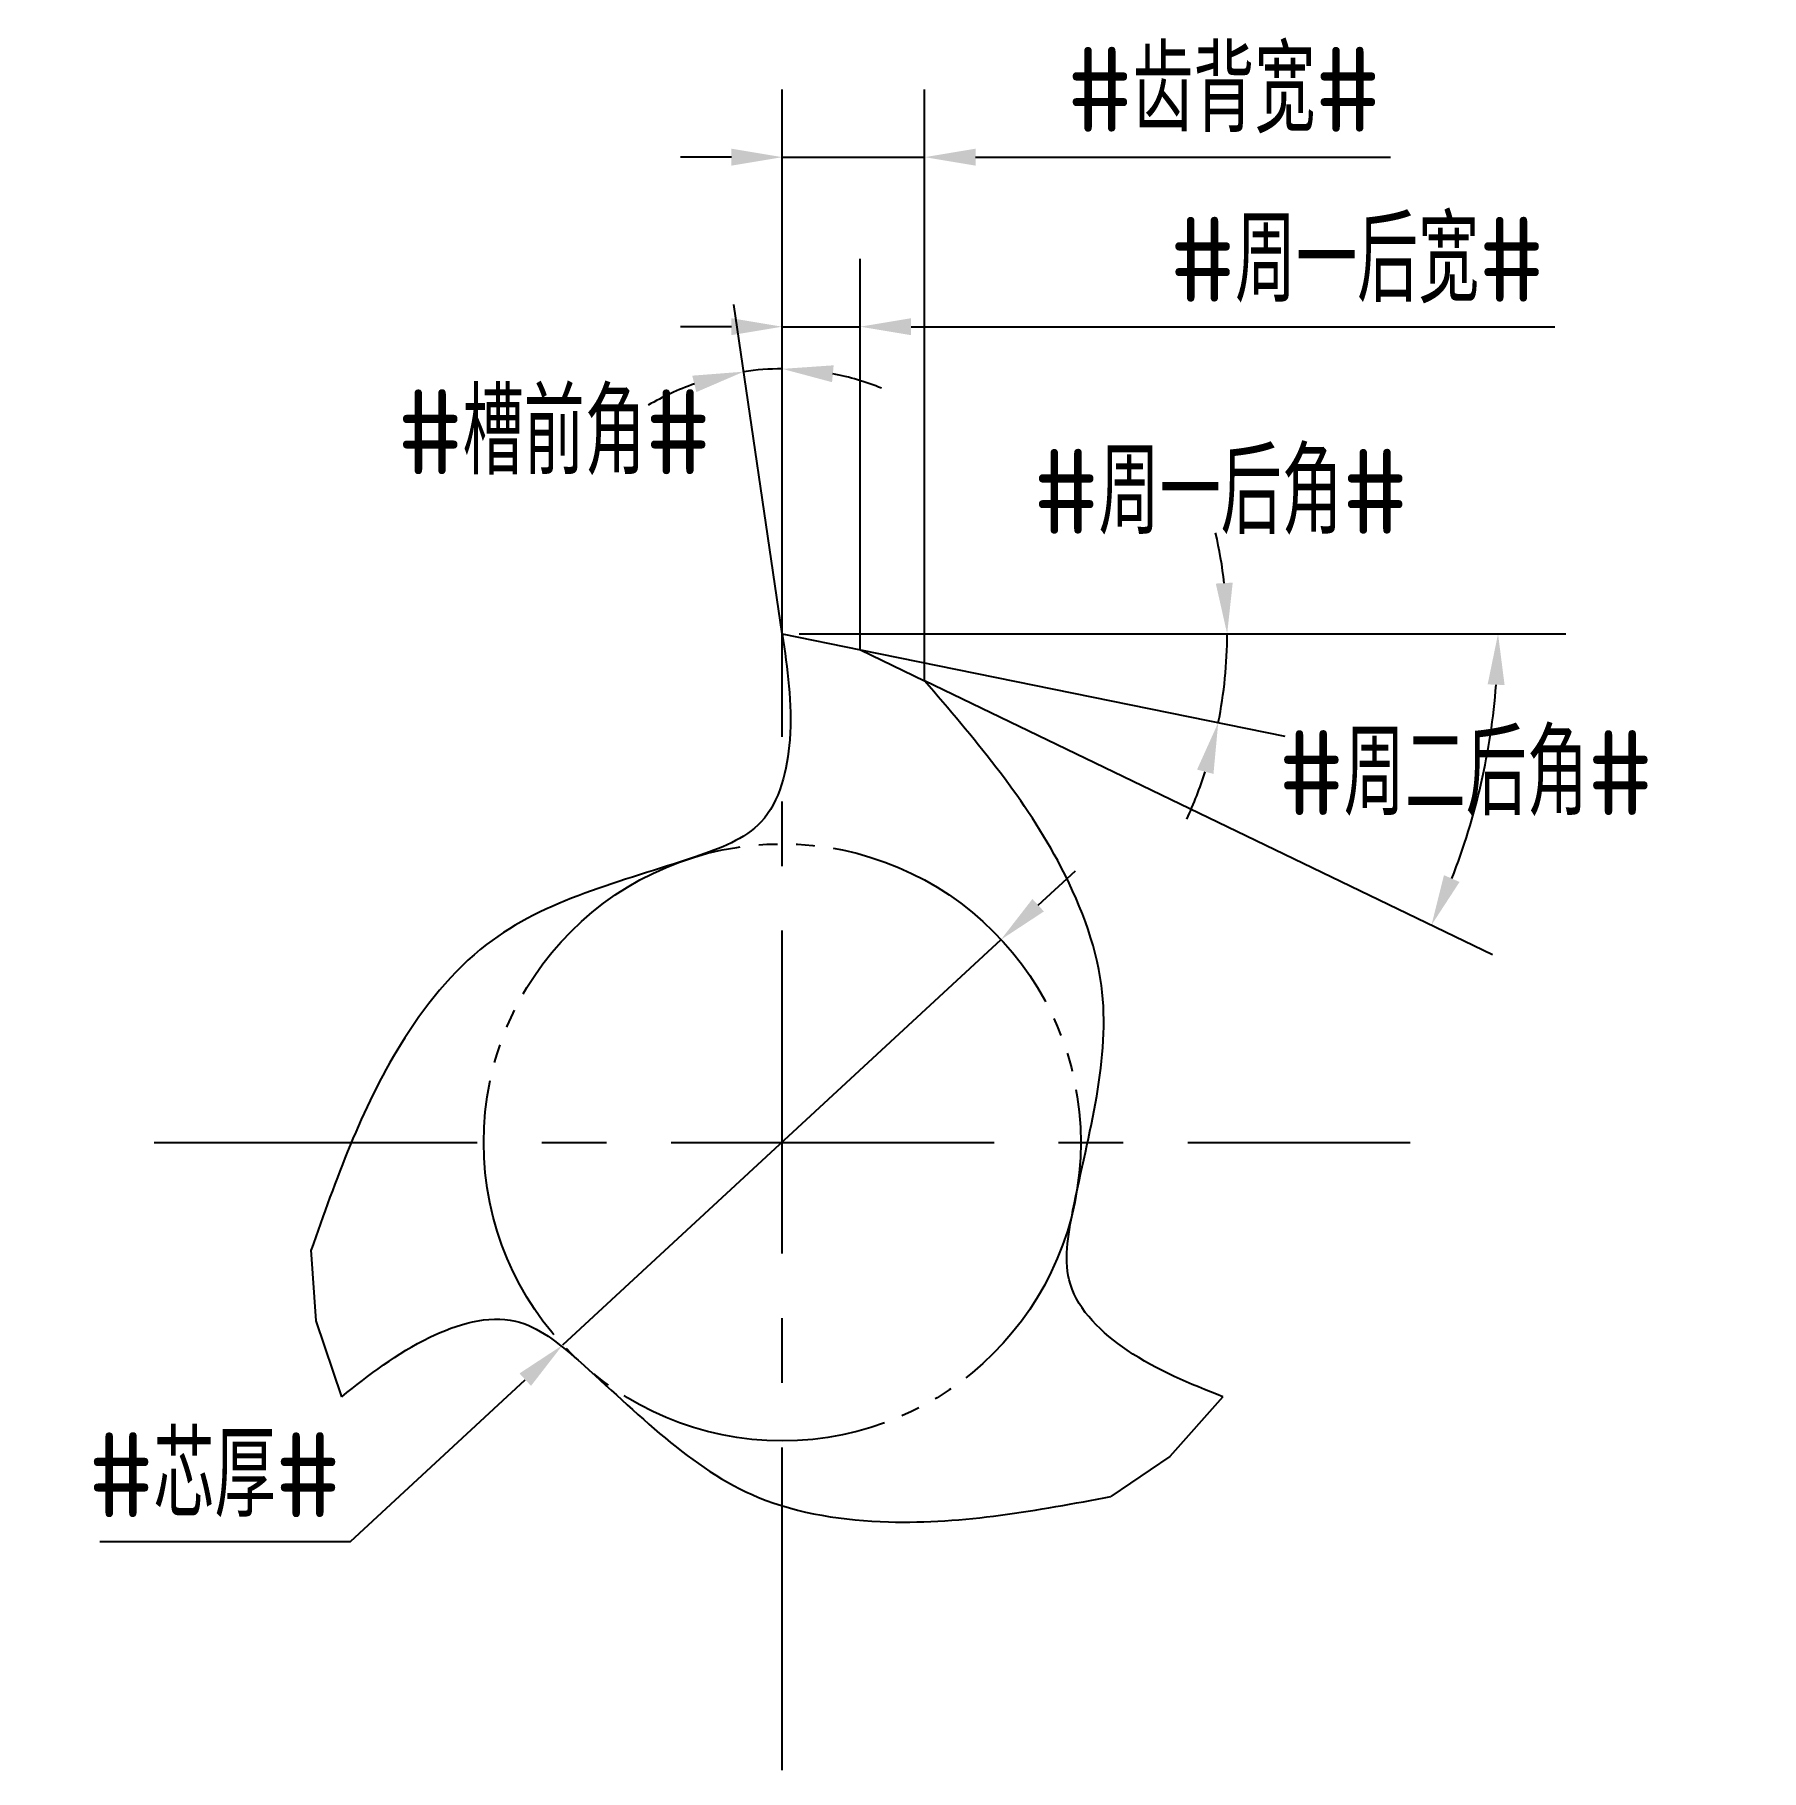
# Model space of a CAD drawing. Header units: millimetres. Extents: x 220.8 to 271.7, y 342.8 to 394.
import ezdxf

# ---------------------------------------------------------------- set-up
doc = ezdxf.new("R2010")
doc.units = ezdxf.units.MM
for name, pattern in [('ACAD_ISO04W100', [30, 24, -3, 0, -3]), ('CENTER', [50.8, 31.75, -6.35, 6.35, -6.35]), ('JIS_09_08', [10.75, 8, -0.55, 0.55, -0.55, 0.55, -0.55])]:
    doc.linetypes.add(name, pattern=pattern)
for name, color, linetype in [('中心线', 2, 'ACAD_ISO04W100'), ('标注', 7, 'Continuous'), ('虚线轮廓', 1, 'Continuous'), ('轮廓', 4, 'Continuous')]:
    doc.layers.add(name, color=color, linetype=linetype)
doc.styles.add('CFST0', font='gbenor.shx', dxfattribs={"bigfont": 'gbcbig.shx'})
doc.dimstyles.new('TYToolDesignC1-1', dxfattribs={"dimtxt": 2.5, "dimasz": 1.5, "dimexe": 2, "dimexo": 0, "dimtad": 1, "dimtoh": 1, "dimdec": 3, "dimdsep": 46, "dimtxsty": 'CFST0', "dimcen": 2.502, "dimclrd": 3, "dimclre": 3, "dimclrt": 3, "dimazin": 2, "dimtfac": 1, "dimtdec": 3, "dimtmove": 0, "dimatfit": 3, "dimfxl": 1, "dimarcsym": 0})

# ---------------------------------------------------------------- blocks, each defined once
blk = doc.blocks.new('*D6')
at = {"layer": 'Defpoints', "color": 0, "transparency": 16777216}
for p in [(249.246, 367.311), (236.321, 355.355)]:
    blk.add_point(p, dxfattribs=at)
at = {"layer": '标注', "color": 3, "lineweight": -2, "transparency": 16777216}
for p, q in [((250.347, 368.329), (251.448, 369.348)), ((249.246, 367.311), (236.321, 355.355)), ((230.064, 349.566), (235.22, 354.336)), ((222.674, 349.566), (230.064, 349.566))]:
    blk.add_line(p, q, dxfattribs=at)
at = {"layer": '标注', "color": 3, "transparency": 16777216}
for points in [[(250.177, 368.513), (250.517, 368.146), (249.246, 367.311)], [(235.05, 354.52), (235.39, 354.153), (236.321, 355.355)]]:
    blk.add_solid(points, dxfattribs=at)
at = {"layer": '标注', "color": 3, "transparency": 16777216, "insert": (226.056, 351.524), "char_height": 2.5, "attachment_point": 5, "style": 'CFST0'}
blk.add_mtext('#芯厚#', dxfattribs=at)
blk = doc.blocks.new('*D5')
at = {"layer": 'Defpoints', "color": 0, "transparency": 16777216}
for p in [(242.419, 384.14), (242.799, 376.333), (242.799, 376.333), (242.799, 375.393), (243.059, 374.563)]:
    blk.add_point(p, dxfattribs=at)
at = {"layer": '标注', "color": 3, "lineweight": -2, "transparency": 16777216}
for q in [(241.372, 386.045), (242.799, 386.149)]:
    blk.add_line((242.799, 376.333), q, dxfattribs=at)
for start, end in [(90, 98.3566), (67.975, 78.9875), (109.3691, 120.3816)]:
    blk.add_arc((242.799, 376.333), 7.816, start, end, dxfattribs=at)
at = {"layer": '标注', "color": 3, "transparency": 16777216}
for points in [[(240.146, 383.949), (240.266, 383.464), (241.663, 384.066)], [(244.268, 383.756), (244.316, 384.254), (242.799, 384.149)]]:
    blk.add_solid(points, dxfattribs=at)
at = {"layer": '标注', "color": 3, "transparency": 16777216, "insert": (236.073, 382.274), "char_height": 2.5, "attachment_point": 5, "style": 'CFST0'}
blk.add_mtext('#槽前角#', dxfattribs=at)
blk = doc.blocks.new('*D2')
at = {"layer": 'Defpoints', "color": 0, "transparency": 16777216}
for p in [(242.799, 376.333), (242.799, 376.333), (243.299, 376.333), (245.109, 375.863), (255.804, 374.582)]:
    blk.add_point(p, dxfattribs=at)
at = {"layer": '标注', "color": 3, "lineweight": -2, "transparency": 16777216}
for p, q in [((243.299, 376.333), (257.921, 376.333)), ((245.109, 375.863), (257.618, 373.318))]:
    blk.add_line(p, q, dxfattribs=at)
for start, end in [(6.5529, 13.1057), (348.4994, 0), (335.3937, 341.9465)]:
    blk.add_arc((242.799, 376.333), 13.123, start, end, dxfattribs=at)
at = {"layer": '标注', "color": 3, "transparency": 16777216}
for points in [[(256.085, 377.845), (255.586, 377.816), (255.921, 376.333)], [(255.033, 372.33), (255.517, 372.202), (255.658, 373.716)]]:
    blk.add_solid(points, dxfattribs=at)
at = {"layer": '标注', "color": 3, "transparency": 16777216, "insert": (255.729, 380.517), "char_height": 2.5, "attachment_point": 5, "style": 'CFST0'}
blk.add_mtext('#周一后角#', dxfattribs=at)
blk = doc.blocks.new('*D1')
at = {"layer": 'Defpoints', "color": 0, "transparency": 16777216}
for p in [(244.139, 376.333), (244.139, 376.333), (244.799, 376.333), (246.999, 374.953), (263.688, 373.381)]:
    blk.add_point(p, dxfattribs=at)
at = {"layer": '标注', "color": 3, "lineweight": -2, "transparency": 16777216}
for p, q in [((244.799, 376.333), (265.91, 376.333)), ((246.999, 374.953), (263.747, 366.872))]:
    blk.add_line(p, q, dxfattribs=at)
blk.add_arc((244.139, 376.333), 19.771, 338.5898, 355.6521, dxfattribs=at)
at = {"layer": '标注', "color": 3, "transparency": 16777216}
for points in [[(263.603, 374.843), (264.103, 374.824), (263.91, 376.333)], [(262.775, 369.015), (262.316, 369.216), (261.945, 367.741)]]:
    blk.add_solid(points, dxfattribs=at)
at = {"layer": '标注', "color": 3, "transparency": 16777216, "insert": (262.96, 372.221), "char_height": 2.5, "attachment_point": 5, "style": 'CFST0'}
blk.add_mtext('#周二后角#', dxfattribs=at)
blk = doc.blocks.new('*D3')
at = {"layer": 'Defpoints', "color": 0, "transparency": 16777216}
for p in [(245.099, 385.393), (242.799, 376.333), (245.099, 375.863)]:
    blk.add_point(p, dxfattribs=at)
at = {"layer": '标注', "color": 3, "lineweight": -2, "transparency": 16777216}
for p, q in [((242.799, 376.333), (242.799, 387.393)), ((245.099, 375.863), (245.099, 387.393)), ((241.299, 385.393), (239.799, 385.393)), ((242.799, 385.393), (245.099, 385.393)), ((246.599, 385.393), (265.58, 385.393))]:
    blk.add_line(p, q, dxfattribs=at)
at = {"layer": '标注', "color": 3, "transparency": 16777216}
for points in [[(241.299, 385.643), (241.299, 385.143), (242.799, 385.393)], [(246.599, 385.643), (246.599, 385.143), (245.099, 385.393)]]:
    blk.add_solid(points, dxfattribs=at)
at = {"layer": '标注', "color": 3, "transparency": 16777216, "insert": (259.753, 387.351), "char_height": 2.5, "attachment_point": 5, "style": 'CFST0'}
blk.add_mtext('#周一后宽#', dxfattribs=at)
blk = doc.blocks.new('*D4')
at = {"layer": 'Defpoints', "color": 0, "transparency": 16777216}
for p in [(246.999, 390.393), (242.799, 376.333), (246.999, 374.953)]:
    blk.add_point(p, dxfattribs=at)
at = {"layer": '标注', "color": 3, "lineweight": -2, "transparency": 16777216}
for p, q in [((242.799, 376.333), (242.799, 392.393)), ((246.999, 374.953), (246.999, 392.393)), ((241.299, 390.393), (239.799, 390.393)), ((242.799, 390.393), (246.999, 390.393)), ((248.499, 390.393), (260.741, 390.393))]:
    blk.add_line(p, q, dxfattribs=at)
at = {"layer": '标注', "color": 3, "transparency": 16777216}
for points in [[(241.299, 390.643), (241.299, 390.143), (242.799, 390.393)], [(248.499, 390.643), (248.499, 390.143), (246.999, 390.393)]]:
    blk.add_solid(points, dxfattribs=at)
at = {"layer": '标注', "color": 3, "transparency": 16777216, "insert": (255.824, 392.364), "char_height": 2.5, "attachment_point": 5, "style": 'CFST0'}
blk.add_mtext('#齿背宽#', dxfattribs=at)

msp = doc.modelspace()

# ---------------------------------------------------------------- linework, layer by layer
at = {"layer": '中心线', "linetype": 'CENTER', "ltscale": 0.3}
for p, q in [((242.7986, 342.8148), (242.7986, 379.8509)), ((224.2805, 361.3328), (261.3166, 361.3328))]:
    msp.add_line(p, q, dxfattribs=at)
at = {"layer": '虚线轮廓', "color": 7, "linetype": 'JIS_09_08'}
msp.add_circle((242.7986, 361.3328), 8.8047, dxfattribs=at)
at = {"layer": '轮廓', "linetype": 'Continuous'}
for p, q in [((242.7986, 376.3328), (245.1095, 375.8649)), ((245.1095, 375.8649), (246.9986, 374.9503)), ((229.0579, 356.0681), (228.9055, 358.1614)), ((229.8082, 353.8328), (229.0579, 356.0681)), ((255.789, 353.8328), (254.2283, 352.0654)), ((254.2283, 352.0654), (252.4916, 350.8868))]:
    msp.add_line(p, q, dxfattribs=at)
at = {"layer": '轮廓'}
for points in [[(242.7986, 376.3328), (243.0186, 373.2078), (242.171, 370.7839), (240.2437, 369.7587), (234.0807, 367.1698), (231.5379, 364.2119), (228.9055, 358.1614)], [(255.789, 353.8328), (252.9726, 355.2048), (251.2972, 357.1508), (251.373, 359.3325), (252.2125, 365.9643), (250.9223, 369.6453), (246.9986, 374.9503)], [(229.8082, 353.8328), (232.4045, 355.5859), (234.9275, 356.0638), (236.779, 354.9073), (242.1025, 350.8644), (245.9355, 350.1413), (252.4916, 350.8868)]]:
    msp.add_spline(points, degree=3, dxfattribs=at)

# ---------------------------------------------------------------- dimensions: what is measured, and where the dimension line sits
at = {"layer": '标注'}
for base, p2, text, picture, middle in [((246.9986, 390.3928), (246.9986, 374.9528), '#齿背宽#', '*D4', (255.8242, 390.3928)), ((245.0986, 385.3928), (245.0986, 375.8628), '#周一后宽#', '*D3', (259.753, 385.3928))]:
    dim = msp.add_linear_dim(base=base, p1=(242.7986, 376.3328), p2=p2, text=text, dimstyle='TYToolDesignC1-1', dxfattribs=at)
    dim.commit()
    dim.dimension.update_dxf_attribs({"geometry": picture, "text_midpoint": middle, "dimtype": 160})
for base, line1, line2, text, picture, middle in [((242.4187, 384.1398), ((242.7986, 376.3328), (242.7986, 375.3928)), ((242.7986, 376.3328), (243.0586, 374.5628)), '#槽前角#', '*D5', (236.0734, 380.3159)), ((255.8039, 374.5821), ((242.7986, 376.3328), (245.1086, 375.8628)), ((242.7986, 376.3328), (243.2986, 376.3328)), '#周一后角#', '*D2', (255.7286, 378.5728)), ((263.6882, 373.3811), ((244.1386, 376.3328), (246.9986, 374.9528)), ((244.1386, 376.3328), (244.7986, 376.3328)), '#周二后角#', '*D1', (262.9595, 370.2769))]:
    dim = msp.add_angular_dim_2l(base=base, line1=line1, line2=line2, text=text, dimstyle='TYToolDesignC1-1', dxfattribs=at)
    dim.commit()
    dim.dimension.update_dxf_attribs({"geometry": picture, "text_midpoint": middle, "dimtype": 162})
dim = msp.add_diameter_dim_2p(p1=(249.2461, 367.3108), p2=(236.3211, 355.3548), text='#芯厚#', dimstyle='TYToolDesignC1-1', dxfattribs=at)
dim.commit()
dim.dimension.update_dxf_attribs({"geometry": '*D6', "text_midpoint": (226.0562, 349.5665), "dimtype": 163})

doc.saveas('drawing.dxf')
